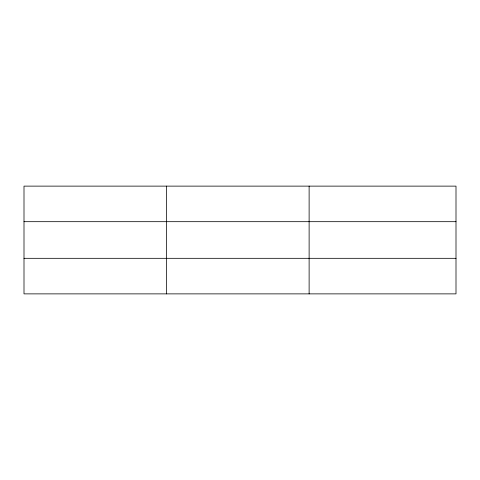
<?xml version="1.0" encoding="UTF-8"?>
<svg xmlns="http://www.w3.org/2000/svg" width="480" height="480" viewBox="0 0 480 480"><rect width="100%" height="100%" fill="white"/><g stroke="black" fill="none" stroke-linecap="round" stroke-linejoin="round"><path stroke-width="0.72" d="M166.56 186.126L166.56 293.874M309.12 186.126L309.12 293.874M456 258.318L456 293.874L24 293.874L24 186.126L456 186.126L456 258.318L24 258.318M24 221.682L456 221.682"/></g></svg>
